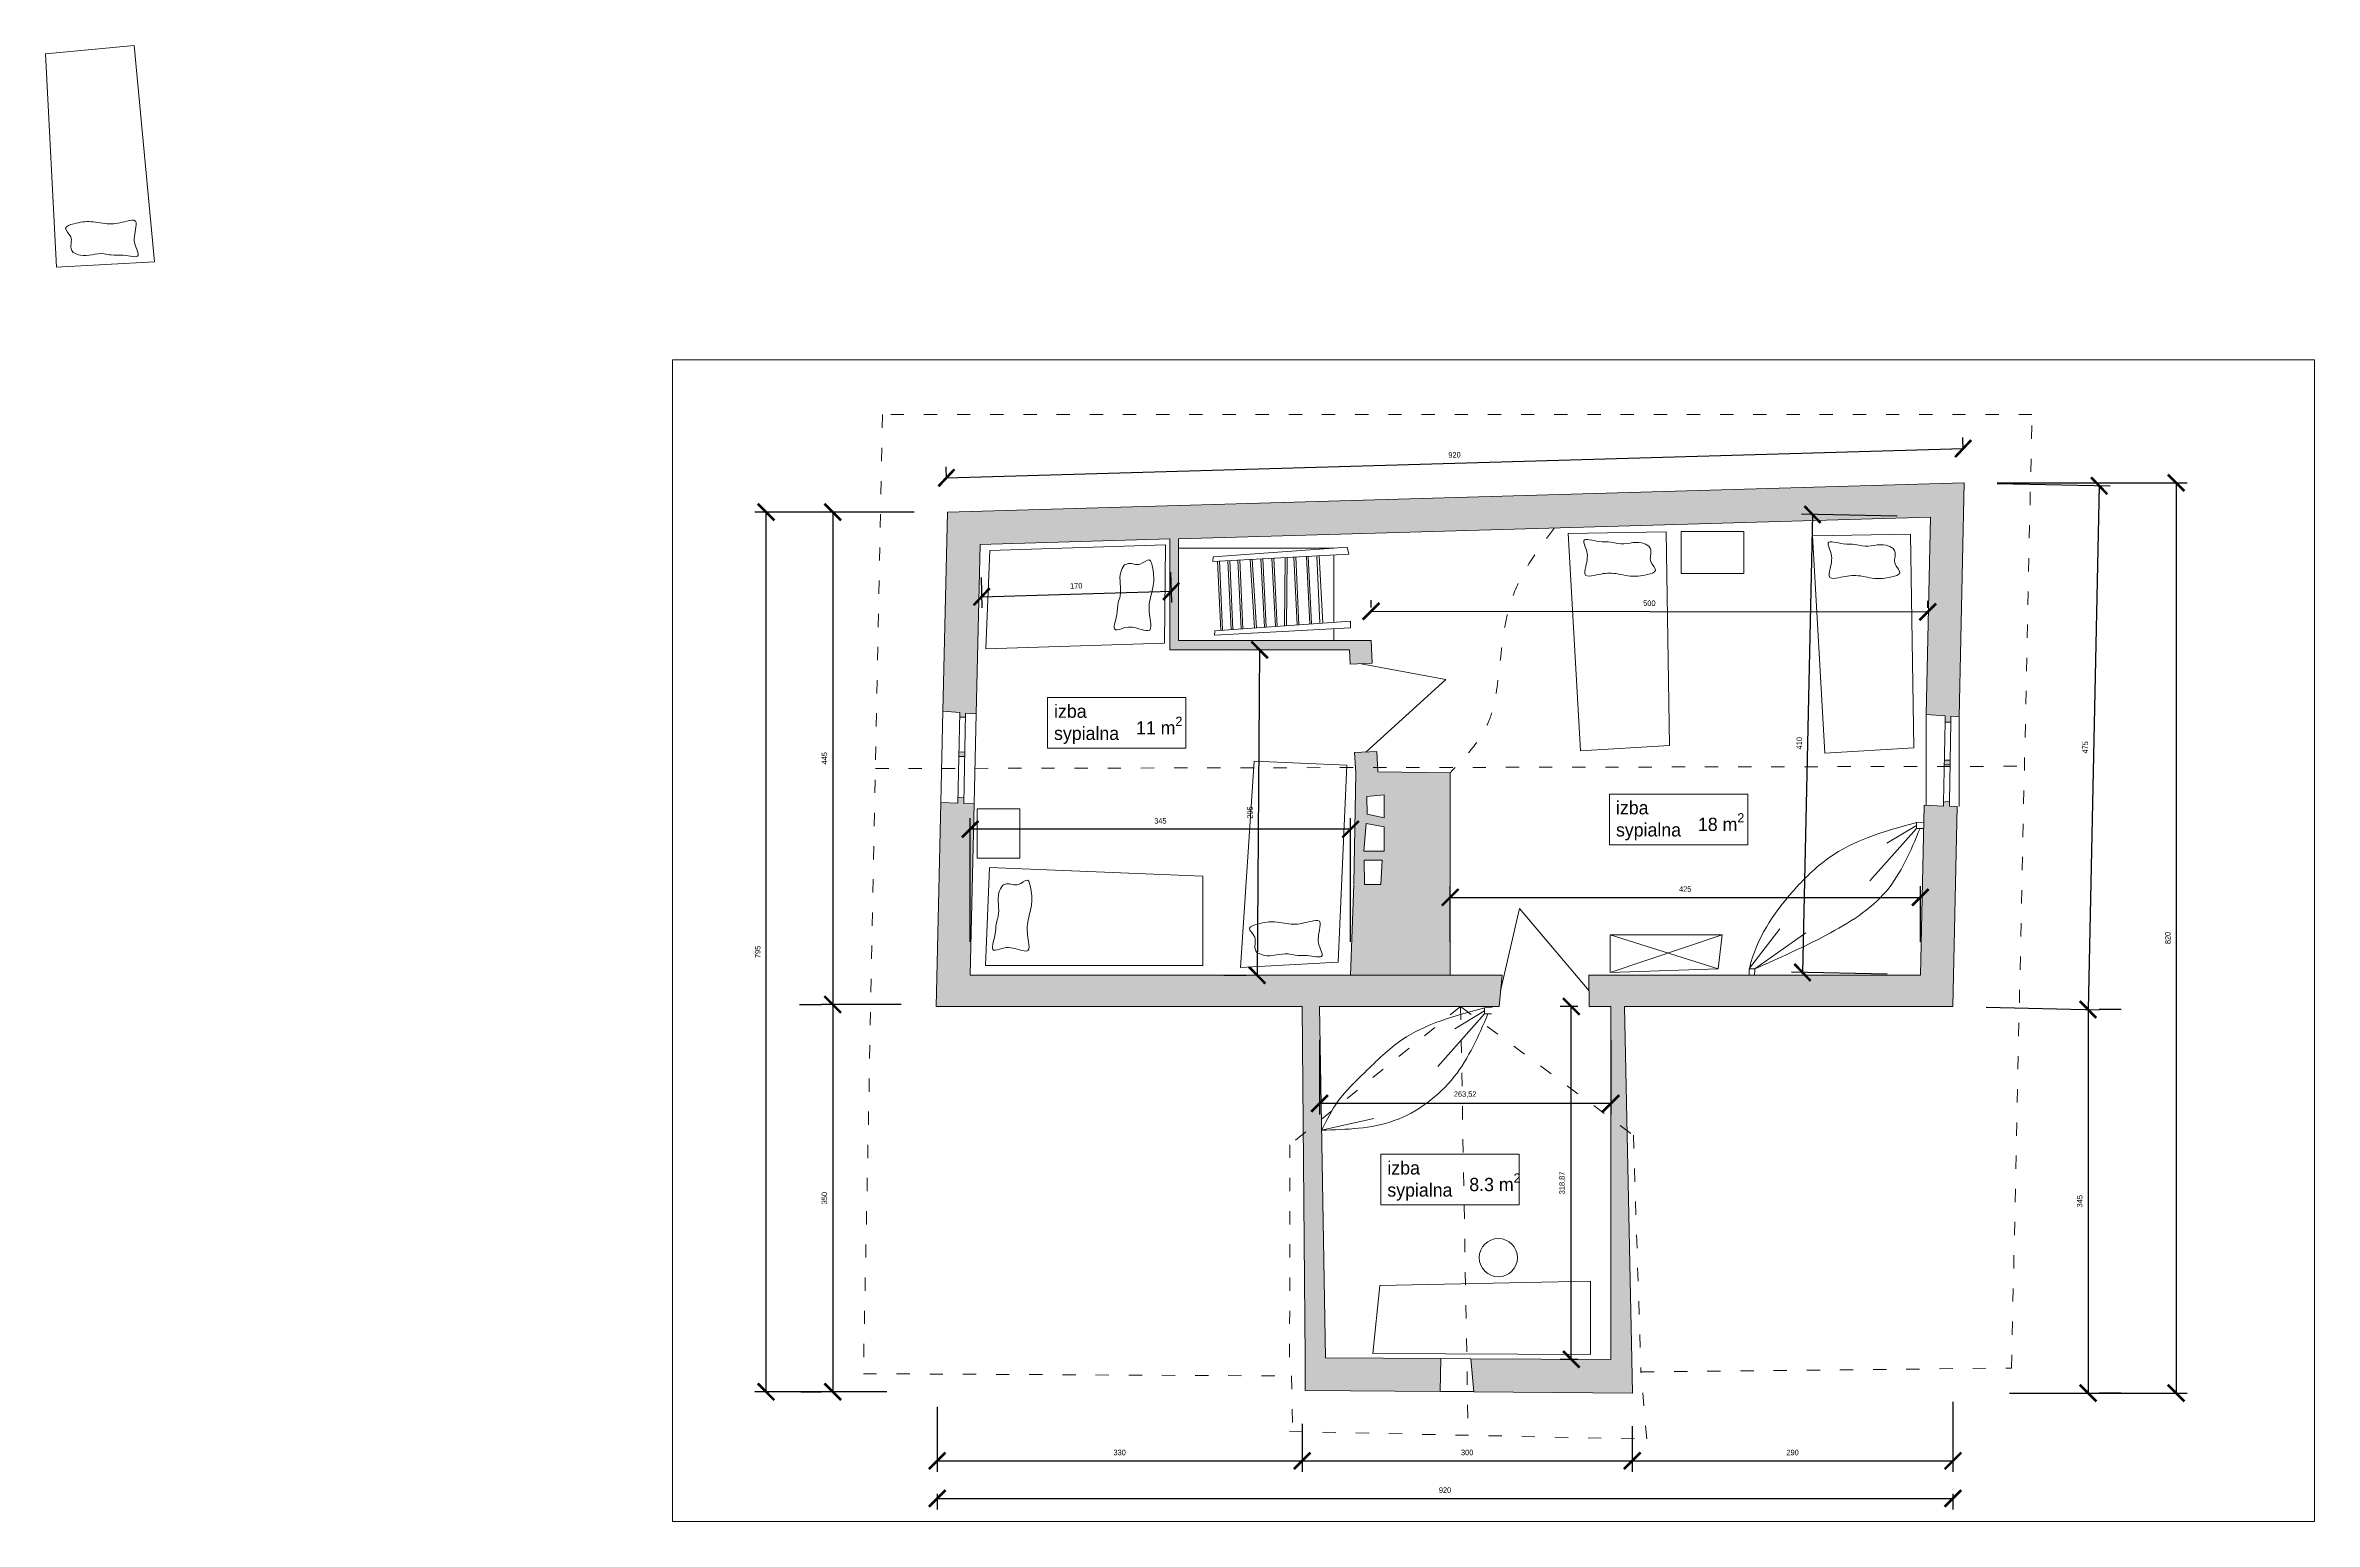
# Model space of a CAD drawing. Header units: centimetres. Extents: x 2280 to 32242, y -4577 to 2534.
# Drawn here: x 13339 to 15391, y 340 to 1674 of the extents above; entities that cross this region are included whole.
import ezdxf

# ---------------------------------------------------------------- set-up
doc = ezdxf.new("R2010")
doc.units = ezdxf.units.CM
doc.linetypes.add('ACAD_ISO03W100', pattern=[30, 12, -18])
doc.layers.get('0').update_dxf_attribs({"lineweight": 15})
for name, color, linetype, lineweight in [('dim', 40, 'Continuous', 0), ('drzwi', 82, 'Continuous', 15), ('obiekty', 22, 'Continuous', 5), ('przerywana', 7, 'ACAD_ISO03W100', 0)]:
    doc.layers.add(name, color=color, linetype=linetype, lineweight=lineweight)
doc.styles.get("Standard").update_dxf_attribs({"font": 'cdm.shx'})
doc.dimstyles.new('mojje', dxfattribs={"dimtxt": 5, "dimasz": 15, "dimexe": 10, "dimexo": 30, "dimgap": 5, "dimtad": 1, "dimtxsty": 'Standard', "dimblk": 'ARCHTICK', "dimcen": 0, "dimadec": 0, "dimazin": 0, "dimtfac": 1, "dimtmove": 0, "dimatfit": 3, "dimldrblk": 'NONE', "dimfxl": 1, "dimarcsym": 2})

# ---------------------------------------------------------------- blocks, each defined once
blk = doc.blocks.new('_ArchTick')
at = {"color": 0, "linetype": 'ByBlock', "const_width": 0.15}
blk.add_lwpolyline([(-0.5, -0.5), (0.5, 0.5)], dxfattribs=at)
blk = doc.blocks.new('*D20')
at = {"layer": 'Defpoints', "color": 0, "transparency": 16777216}
for p in [(14154.4, 1252.4), (13990.3, 457.4), (14129.5, 457.4)]:
    blk.add_point(p, dxfattribs=at)
at = {"layer": 'dim', "color": 0, "lineweight": -2, "transparency": 16777216}
for p, q in [((14124.4, 1252.4), (13980.3, 1252.4)), ((13990.3, 1252.4), (13990.3, 457.4)), ((14099.5, 457.4), (13980.3, 457.4))]:
    blk.add_line(p, q, dxfattribs=at)
at = {"layer": 'dim', "color": 0, "lineweight": -2, "transparency": 16777216, "xscale": 15, "yscale": 15, "zscale": 15}
for p, rotation in [((13990.3, 1252.4), 90), ((13990.3, 457.4), 270)]:
    blk.add_blockref('_ArchTick', p, dxfattribs=dict(at, rotation=rotation))
at = {"layer": 'dim', "color": 0, "transparency": 16777216, "insert": (13982.8, 854.9), "char_height": 5, "attachment_point": 5, "rotation": 90}
blk.add_mtext('795', dxfattribs=at)
blk = doc.blocks.new('_None')
blk = doc.blocks.new('*D21')
at = {"layer": 'Defpoints', "color": 0, "transparency": 16777216}
for p in [(14154.4, 1252.4), (14050.6, 807.4), (14050.6, 807.4)]:
    blk.add_point(p, dxfattribs=at)
at = {"layer": 'dim', "color": 0, "lineweight": -2, "transparency": 16777216}
for p, q in [((14124.4, 1252.4), (14040.6, 1252.4)), ((14050.6, 1252.4), (14050.6, 807.4)), ((14020.6, 807.4), (14040.6, 807.4))]:
    blk.add_line(p, q, dxfattribs=at)
at = {"layer": 'dim', "color": 0, "lineweight": -2, "transparency": 16777216, "xscale": 15, "yscale": 15, "zscale": 15}
for p, rotation in [((14050.6, 1252.4), 90), ((14050.6, 807.4), 270)]:
    blk.add_blockref('_ArchTick', p, dxfattribs=dict(at, rotation=rotation))
at = {"layer": 'dim', "color": 0, "transparency": 16777216, "insert": (14043.1, 1029.9), "char_height": 5, "attachment_point": 5, "rotation": 90}
blk.add_mtext('445', dxfattribs=at)
blk = doc.blocks.new('*D22')
at = {"layer": 'Defpoints', "color": 0, "transparency": 16777216}
for p in [(14142.4, 807.4), (14050.6, 457.4), (14051.7, 457.4)]:
    blk.add_point(p, dxfattribs=at)
at = {"layer": 'dim', "color": 0, "lineweight": -2, "transparency": 16777216}
for p, q in [((14112.4, 807.4), (14040.6, 807.4)), ((14050.6, 807.4), (14050.6, 457.4)), ((14021.7, 457.4), (14040.6, 457.4))]:
    blk.add_line(p, q, dxfattribs=at)
at = {"layer": 'dim', "color": 0, "lineweight": -2, "transparency": 16777216, "xscale": 15, "yscale": 15, "zscale": 15}
for p, rotation in [((14050.6, 807.4), 90), ((14050.6, 457.4), 270)]:
    blk.add_blockref('_ArchTick', p, dxfattribs=dict(at, rotation=rotation))
at = {"layer": 'dim', "color": 0, "transparency": 16777216, "insert": (14043.1, 632.4), "char_height": 5, "attachment_point": 5, "rotation": 90}
blk.add_mtext('350', dxfattribs=at)
blk = doc.blocks.new('*D23')
at = {"layer": 'Defpoints', "color": 0, "transparency": 16777216}
for p in [(15073.7, 1278.8), (15084.7, 456.2), (15265.4, 456.2)]:
    blk.add_point(p, dxfattribs=at)
at = {"layer": 'dim', "color": 0, "lineweight": -2, "transparency": 16777216}
for p, q in [((15103.7, 1278.8), (15275.4, 1278.8)), ((15265.4, 1278.8), (15265.4, 456.2)), ((15114.7, 456.2), (15275.4, 456.2))]:
    blk.add_line(p, q, dxfattribs=at)
at = {"layer": 'dim', "color": 0, "lineweight": -2, "transparency": 16777216, "xscale": 15, "yscale": 15, "zscale": 15}
for p, rotation in [((15265.4, 1278.8), 90), ((15265.4, 456.2), 270)]:
    blk.add_blockref('_ArchTick', p, dxfattribs=dict(at, rotation=rotation))
at = {"layer": 'dim', "color": 0, "transparency": 16777216, "insert": (15257.9, 867.5), "char_height": 5, "attachment_point": 5, "rotation": 90}
blk.add_mtext('820', dxfattribs=at)
blk = doc.blocks.new('*D24')
at = {"layer": 'Defpoints', "color": 0, "transparency": 16777216}
for p in [(15073.7, 1278.8), (15063.6, 805.6), (15185.7, 802.9)]:
    blk.add_point(p, dxfattribs=at)
at = {"layer": 'dim', "color": 0, "lineweight": -2, "transparency": 16777216}
for p, q in [((15103.7, 1278.1), (15205.8, 1276)), ((15195.8, 1276.2), (15185.7, 802.9)), ((15093.6, 804.9), (15195.7, 802.7))]:
    blk.add_line(p, q, dxfattribs=at)
at = {"layer": 'dim', "color": 0, "lineweight": -2, "transparency": 16777216, "xscale": 15, "yscale": 15, "zscale": 15}
for p, rotation in [((15195.8, 1276.2), 88.77158531477683), ((15185.7, 802.9), 268.7715853147769)]:
    blk.add_blockref('_ArchTick', p, dxfattribs=dict(at, rotation=rotation))
at = {"layer": 'dim', "color": 0, "transparency": 16777216, "insert": (15183.2, 1039.7), "char_height": 5, "attachment_point": 5, "rotation": 88.7716}
blk.add_mtext('475', dxfattribs=at)
blk = doc.blocks.new('*D25')
at = {"layer": 'Defpoints', "color": 0, "transparency": 16777216}
for p in [(15072.8, 1309.8), (15073.7, 1278.8), (14154.4, 1252.4)]:
    blk.add_point(p, dxfattribs=at)
at = {"layer": 'dim', "color": 0, "lineweight": -2, "transparency": 16777216}
for p, q in [((15072.8, 1308.8), (15072.5, 1319.8)), ((14153.5, 1282.4), (14153.2, 1293.4)), ((14153.5, 1283.4), (15072.8, 1309.8))]:
    blk.add_line(p, q, dxfattribs=at)
at = {"layer": 'dim', "color": 0, "lineweight": -2, "transparency": 16777216, "xscale": 15, "yscale": 15, "zscale": 15}
for p, rotation in [((15072.8, 1309.8), 1.646418013730488), ((14153.5, 1283.4), 181.6464180137305)]:
    blk.add_blockref('_ArchTick', p, dxfattribs=dict(at, rotation=rotation))
at = {"layer": 'dim', "color": 0, "transparency": 16777216, "insert": (14612.9, 1304.1), "char_height": 5, "attachment_point": 5, "rotation": 1.6464}
blk.add_mtext('920', dxfattribs=at)
blk = doc.blocks.new('*D26')
at = {"layer": 'Defpoints', "color": 0, "transparency": 16777216}
for p in [(14145.1, 473.8), (14475.1, 458.4), (14475.1, 395)]:
    blk.add_point(p, dxfattribs=at)
at = {"layer": 'dim', "color": 0, "lineweight": -2, "transparency": 16777216}
for p, q in [((14145.1, 443.8), (14145.1, 385)), ((14475.1, 428.4), (14475.1, 385)), ((14145.1, 395), (14475.1, 395))]:
    blk.add_line(p, q, dxfattribs=at)
at = {"layer": 'dim', "color": 0, "lineweight": -2, "transparency": 16777216, "xscale": 15, "yscale": 15, "zscale": 15, "rotation": 180}
blk.add_blockref('_ArchTick', (14145.1, 395), dxfattribs=at)
at = {"layer": 'dim', "color": 0, "lineweight": -2, "transparency": 16777216, "xscale": 15, "yscale": 15, "zscale": 15}
blk.add_blockref('_ArchTick', (14475.1, 395), dxfattribs=at)
at = {"layer": 'dim', "color": 0, "transparency": 16777216, "insert": (14310.1, 402.5), "char_height": 5, "attachment_point": 5}
blk.add_mtext('330', dxfattribs=at)
blk = doc.blocks.new('*D27')
at = {"layer": 'Defpoints', "color": 0, "transparency": 16777216}
for p in [(15063.6, 478.3), (14773.6, 456.2), (15063.6, 395)]:
    blk.add_point(p, dxfattribs=at)
at = {"layer": 'dim', "color": 0, "lineweight": -2, "transparency": 16777216}
for p, q in [((15063.6, 448.3), (15063.6, 385)), ((14773.6, 426.2), (14773.6, 385)), ((14773.6, 395), (15063.6, 395))]:
    blk.add_line(p, q, dxfattribs=at)
at = {"layer": 'dim', "color": 0, "lineweight": -2, "transparency": 16777216, "xscale": 15, "yscale": 15, "zscale": 15, "rotation": 180}
blk.add_blockref('_ArchTick', (14773.6, 395), dxfattribs=at)
at = {"layer": 'dim', "color": 0, "lineweight": -2, "transparency": 16777216, "xscale": 15, "yscale": 15, "zscale": 15}
blk.add_blockref('_ArchTick', (15063.6, 395), dxfattribs=at)
at = {"layer": 'dim', "color": 0, "transparency": 16777216, "insert": (14918.6, 402.5), "char_height": 5, "attachment_point": 5}
blk.add_mtext('290', dxfattribs=at)
blk = doc.blocks.new('*D28')
at = {"layer": 'Defpoints', "color": 0, "transparency": 16777216}
for p in [(14475.1, 395), (14773.6, 395), (14773.6, 395)]:
    blk.add_point(p, dxfattribs=at)
at = {"layer": 'dim', "color": 0, "lineweight": -2, "transparency": 16777216}
for p, q in [((14475.1, 425), (14475.1, 405)), ((14773.6, 425), (14773.6, 405)), ((14475.1, 395), (14773.6, 395))]:
    blk.add_line(p, q, dxfattribs=at)
at = {"layer": 'dim', "color": 0, "lineweight": -2, "transparency": 16777216, "xscale": 15, "yscale": 15, "zscale": 15, "rotation": 180}
blk.add_blockref('_ArchTick', (14475.1, 395), dxfattribs=at)
at = {"layer": 'dim', "color": 0, "lineweight": -2, "transparency": 16777216, "xscale": 15, "yscale": 15, "zscale": 15}
blk.add_blockref('_ArchTick', (14773.6, 395), dxfattribs=at)
at = {"layer": 'dim', "color": 0, "transparency": 16777216, "insert": (14624.3, 402.5), "char_height": 5, "attachment_point": 5}
blk.add_mtext('300', dxfattribs=at)
blk = doc.blocks.new('*D29')
at = {"layer": 'Defpoints', "color": 0, "transparency": 16777216}
for p in [(15185.7, 802.9), (15185.7, 456.2), (15185.7, 456.2)]:
    blk.add_point(p, dxfattribs=at)
at = {"layer": 'dim', "color": 0, "lineweight": -2, "transparency": 16777216}
for p, q in [((15185.7, 802.9), (15185.7, 456.2)), ((15215.7, 802.9), (15195.7, 802.9)), ((15215.7, 456.2), (15195.7, 456.2))]:
    blk.add_line(p, q, dxfattribs=at)
at = {"layer": 'dim', "color": 0, "lineweight": -2, "transparency": 16777216, "xscale": 15, "yscale": 15, "zscale": 15}
for p, rotation in [((15185.7, 802.9), 90), ((15185.7, 456.2), 270)]:
    blk.add_blockref('_ArchTick', p, dxfattribs=dict(at, rotation=rotation))
at = {"layer": 'dim', "color": 0, "transparency": 16777216, "insert": (15178.2, 629.6), "char_height": 5, "attachment_point": 5, "rotation": 90}
blk.add_mtext('345', dxfattribs=at)
blk = doc.blocks.new('*D30')
at = {"layer": 'Defpoints', "color": 0, "transparency": 16777216}
for p in [(14145.1, 395), (15063.6, 395), (15063.6, 361)]:
    blk.add_point(p, dxfattribs=at)
at = {"layer": 'dim', "color": 0, "lineweight": -2, "transparency": 16777216}
for p, q in [((14145.1, 365), (14145.1, 351)), ((14145.1, 361), (15063.6, 361)), ((15063.6, 365), (15063.6, 351))]:
    blk.add_line(p, q, dxfattribs=at)
at = {"layer": 'dim', "color": 0, "lineweight": -2, "transparency": 16777216, "xscale": 15, "yscale": 15, "zscale": 15, "rotation": 180}
blk.add_blockref('_ArchTick', (14145.1, 361), dxfattribs=at)
at = {"layer": 'dim', "color": 0, "lineweight": -2, "transparency": 16777216, "xscale": 15, "yscale": 15, "zscale": 15}
blk.add_blockref('_ArchTick', (15063.6, 361), dxfattribs=at)
at = {"layer": 'dim', "color": 0, "transparency": 16777216, "insert": (14604.3, 368.5), "char_height": 5, "attachment_point": 5}
blk.add_mtext('920', dxfattribs=at)
blk = doc.blocks.new('*D31')
at = {"layer": 'Defpoints', "color": 0, "transparency": 16777216}
for p in [(14174.9, 965.8), (14174.9, 834), (14518.9, 834)]:
    blk.add_point(p, dxfattribs=at)
at = {"layer": 'dim', "color": 0, "lineweight": -2, "transparency": 16777216}
for p, q in [((14174.9, 864), (14174.9, 975.8)), ((14518.9, 965.8), (14174.9, 965.8)), ((14518.9, 864), (14518.9, 975.8))]:
    blk.add_line(p, q, dxfattribs=at)
at = {"layer": 'dim', "color": 0, "lineweight": -2, "transparency": 16777216, "xscale": 15, "yscale": 15, "zscale": 15, "rotation": 180}
blk.add_blockref('_ArchTick', (14174.9, 965.8), dxfattribs=at)
at = {"layer": 'dim', "color": 0, "lineweight": -2, "transparency": 16777216, "xscale": 15, "yscale": 15, "zscale": 15}
blk.add_blockref('_ArchTick', (14518.9, 965.8), dxfattribs=at)
at = {"layer": 'dim', "color": 0, "transparency": 16777216, "insert": (14346.9, 973.3), "char_height": 5, "attachment_point": 5}
blk.add_mtext('345', dxfattribs=at)
blk = doc.blocks.new('*D32')
at = {"layer": 'Defpoints', "color": 0, "transparency": 16777216}
for p in [(14490.8, 805.6), (14754.3, 805.6), (14490.8, 718)]:
    blk.add_point(p, dxfattribs=at)
at = {"layer": 'dim', "color": 0, "lineweight": -2, "transparency": 16777216}
for p, q in [((14490.8, 775.6), (14490.8, 708)), ((14754.3, 775.6), (14754.3, 708)), ((14754.3, 718), (14490.8, 718))]:
    blk.add_line(p, q, dxfattribs=at)
at = {"layer": 'dim', "color": 0, "lineweight": -2, "transparency": 16777216, "xscale": 15, "yscale": 15, "zscale": 15, "rotation": 180}
blk.add_blockref('_ArchTick', (14490.8, 718), dxfattribs=at)
at = {"layer": 'dim', "color": 0, "lineweight": -2, "transparency": 16777216, "xscale": 15, "yscale": 15, "zscale": 15}
blk.add_blockref('_ArchTick', (14754.3, 718), dxfattribs=at)
at = {"layer": 'dim', "color": 0, "transparency": 16777216, "insert": (14622.5, 726), "char_height": 5, "attachment_point": 5}
blk.add_mtext('263,52', dxfattribs=at)
blk = doc.blocks.new('*D33')
at = {"layer": 'Defpoints', "color": 0, "transparency": 16777216}
for p in [(14718.5, 805.6), (14754.3, 805.6), (14754.3, 486.7)]:
    blk.add_point(p, dxfattribs=at)
at = {"layer": 'dim', "color": 0, "lineweight": -2, "transparency": 16777216}
for p, q in [((14724.3, 805.6), (14708.5, 805.6)), ((14718.5, 486.7), (14718.5, 805.6)), ((14724.3, 486.7), (14708.5, 486.7))]:
    blk.add_line(p, q, dxfattribs=at)
at = {"layer": 'dim', "color": 0, "lineweight": -2, "transparency": 16777216, "xscale": 15, "yscale": 15, "zscale": 15}
for p, rotation in [((14718.5, 805.6), 90), ((14718.5, 486.7), 270)]:
    blk.add_blockref('_ArchTick', p, dxfattribs=dict(at, rotation=rotation))
at = {"layer": 'dim', "color": 0, "transparency": 16777216, "insert": (14710.5, 646.1), "char_height": 5, "attachment_point": 5, "rotation": 90}
blk.add_mtext('318,87', dxfattribs=at)
blk = doc.blocks.new('*D34')
at = {"layer": 'Defpoints', "color": 0, "transparency": 16777216}
for p in [(15034.1, 904.2), (14608.9, 834), (15034.1, 834)]:
    blk.add_point(p, dxfattribs=at)
at = {"layer": 'dim', "color": 0, "lineweight": -2, "transparency": 16777216}
for p, q in [((14608.9, 864), (14608.9, 914.2)), ((14608.9, 904.2), (15034.1, 904.2)), ((15034.1, 864), (15034.1, 914.2))]:
    blk.add_line(p, q, dxfattribs=at)
at = {"layer": 'dim', "color": 0, "lineweight": -2, "transparency": 16777216, "xscale": 15, "yscale": 15, "zscale": 15, "rotation": 180}
blk.add_blockref('_ArchTick', (14608.9, 904.2), dxfattribs=at)
at = {"layer": 'dim', "color": 0, "lineweight": -2, "transparency": 16777216, "xscale": 15, "yscale": 15, "zscale": 15}
blk.add_blockref('_ArchTick', (15034.1, 904.2), dxfattribs=at)
at = {"layer": 'dim', "color": 0, "transparency": 16777216, "insert": (14821.5, 911.7), "char_height": 5, "attachment_point": 5}
blk.add_mtext('425', dxfattribs=at)
blk = doc.blocks.new('*D35')
at = {"layer": 'Defpoints', "color": 0, "transparency": 16777216}
for p in [(15043.2, 1247.9), (14927.5, 836.4), (15034.1, 834)]:
    blk.add_point(p, dxfattribs=at)
at = {"layer": 'dim', "color": 0, "lineweight": -2, "transparency": 16777216}
for p, q in [((15013.2, 1248.6), (14926.6, 1250.5)), ((14936.6, 1250.2), (14927.5, 836.4)), ((15004.1, 834.7), (14917.5, 836.6))]:
    blk.add_line(p, q, dxfattribs=at)
at = {"layer": 'dim', "color": 0, "lineweight": -2, "transparency": 16777216, "xscale": 15, "yscale": 15, "zscale": 15}
for p, rotation in [((14936.6, 1250.2), 88.74005853970274), ((14927.5, 836.4), 268.7400585397028)]:
    blk.add_blockref('_ArchTick', p, dxfattribs=dict(at, rotation=rotation))
at = {"layer": 'dim', "color": 0, "transparency": 16777216, "insert": (14924.6, 1043.5), "char_height": 5, "attachment_point": 5, "rotation": 88.7401}
blk.add_mtext('410', dxfattribs=at)
blk = doc.blocks.new('*D36')
at = {"layer": 'Defpoints', "color": 0, "transparency": 16777216}
for p in [(15040.8, 1162.2), (14537.5, 1136.3), (15040.8, 1135.8)]:
    blk.add_point(p, dxfattribs=at)
at = {"layer": 'dim', "color": 0, "lineweight": -2, "transparency": 16777216}
for p, q in [((14537.5, 1166.3), (14537.5, 1172.8)), ((15040.8, 1165.8), (15040.8, 1172.2)), ((14537.5, 1162.8), (15040.8, 1162.2))]:
    blk.add_line(p, q, dxfattribs=at)
at = {"layer": 'dim', "color": 0, "lineweight": -2, "transparency": 16777216, "xscale": 15, "yscale": 15, "zscale": 15}
for p, rotation in [((14537.5, 1162.8), 179.9371407600286), ((15040.8, 1162.2), 359.9371407600287)]:
    blk.add_blockref('_ArchTick', p, dxfattribs=dict(at, rotation=rotation))
at = {"layer": 'dim', "color": 0, "transparency": 16777216, "insert": (14789.1, 1170), "char_height": 5, "attachment_point": 5, "rotation": 359.9371}
blk.add_mtext('500', dxfattribs=at)
blk = doc.blocks.new('*D37')
at = {"layer": 'Defpoints', "color": 0, "transparency": 16777216}
for p in [(14183.9, 1223.2), (14355.3, 1228.1), (14356.7, 1180.8)]:
    blk.add_point(p, dxfattribs=at)
at = {"layer": 'dim', "color": 0, "lineweight": -2, "transparency": 16777216}
for p, q in [((14184.8, 1193.2), (14185.6, 1165.9)), ((14356.2, 1198.1), (14357, 1170.8)), ((14185.3, 1175.9), (14356.7, 1180.8))]:
    blk.add_line(p, q, dxfattribs=at)
at = {"layer": 'dim', "color": 0, "lineweight": -2, "transparency": 16777216, "xscale": 15, "yscale": 15, "zscale": 15}
for p, rotation in [((14185.3, 1175.9), 181.6464180137304), ((14356.7, 1180.8), 1.646418013730437)]:
    blk.add_blockref('_ArchTick', p, dxfattribs=dict(at, rotation=rotation))
at = {"layer": 'dim', "color": 0, "transparency": 16777216, "insert": (14270.8, 1185.8), "char_height": 5, "attachment_point": 5, "rotation": 1.6464}
blk.add_mtext('170', dxfattribs=at)
blk = doc.blocks.new('*D38')
at = {"layer": 'Defpoints', "color": 0, "transparency": 16777216}
for p in [(14436.6, 1127.9), (14434.4, 833.8), (14434.4, 833.8)]:
    blk.add_point(p, dxfattribs=at)
at = {"layer": 'dim', "color": 0, "lineweight": -2, "transparency": 16777216}
for p, q in [((14406.6, 1128.1), (14426.6, 1128)), ((14436.6, 1127.9), (14434.4, 833.8)), ((14404.4, 834), (14424.4, 833.9))]:
    blk.add_line(p, q, dxfattribs=at)
at = {"layer": 'dim', "color": 0, "lineweight": -2, "transparency": 16777216, "xscale": 15, "yscale": 15, "zscale": 15}
for p, rotation in [((14436.6, 1127.9), 89.57022174610346), ((14434.4, 833.8), 269.5702217461035)]:
    blk.add_blockref('_ArchTick', p, dxfattribs=dict(at, rotation=rotation))
at = {"layer": 'dim', "color": 0, "transparency": 16777216, "insert": (14428, 980.9), "char_height": 5, "attachment_point": 5, "rotation": 89.5702}
blk.add_mtext('295', dxfattribs=at)

msp = doc.modelspace()

# ---------------------------------------------------------------- hatches: boundary and pattern name
h = msp.add_hatch(color=256)
h.dxf.hatch_style = 1
h.paths.add_polyline_path([(15067.433, 986.19), (15060.401, 986.496), (15060.477, 991.289), (15054.964, 990.203), (15054.888, 986.735), (15037.505, 987.49), (15034.129, 834.02), (14734.341, 834.02), (14734.686, 805.561), (14754.308, 805.561), (14754.308, 486.689), (14627.655, 487.254), (14630.448, 457.312), (14773.959, 456.245), (14773.274, 486.605), (14766.528, 805.561), (15063.56, 805.561)])
h.paths.add_polyline_path([(14600.483, 487.456), (14496.131, 488.068), (14490.788, 805.561), (14653.281, 805.561), (14655.87, 834.02), (14174.887, 834.02), (14178.484, 988.621), (14169.275, 989.021), (14169.357, 994.241), (14163.85, 994.681), (14163.732, 989.262), (14148.456, 989.925), (14144.278, 805.561), (14475.069, 805.561), (14477.861, 488.175), (14477.861, 458.447), (14599.86, 457.54)])
h.paths.add_polyline_path([(15043.232, 1247.901), (15039.31, 1069.57), (15056.671, 1068.221), (15056.546, 1062.511), (15061.604, 1062.441), (15061.69, 1067.831), (15069.171, 1067.249), (15073.707, 1278.79), (14154.403, 1252.366), (14150.325, 1072.384), (14165.524, 1071.202), (14165.433, 1067.03), (14170.509, 1066.96), (14170.57, 1070.81), (14180.379, 1070.048), (14183.942, 1223.202), (14355.32, 1228.128), (14355.333, 1127.923), (14517.854, 1127.923), (14518.521, 1114.822), (14538.493, 1115.886), (14537.452, 1136.32), (14363.25, 1136.32), (14363.238, 1228.356)])
h.paths.add_polyline_path([(14170.012, 1035.58), (14164.749, 1035.742), (14164.659, 1031.634), (14169.95, 1031.634)])
h.paths.add_polyline_path([(14608.875, 1016.786), (14543.493, 1017.805), (14542.563, 1036.051), (14522.591, 1034.986), (14523.518, 1016.786), (14521.911, 916.289), (14518.862, 834.02), (14608.875, 834.02)])
h.paths.add_polyline_path([(14546.396, 915.835), (14531.483, 915.835), (14531.178, 937.731), (14547.309, 937.731)], flags=16)
h.paths.add_polyline_path([(14549.135, 945.942), (14530.874, 945.942), (14533.005, 970.879), (14549.135, 967.838)], flags=16)
h.paths.add_polyline_path([(14549.135, 976.049), (14533.918, 979.395), (14533.613, 995.513), (14549.135, 996.729)], flags=16)
h.paths.add_polyline_path([(15061.02, 1028.07), (15055.862, 1028.228), (15055.765, 1024.123), (15060.954, 1024.123)])

# ---------------------------------------------------------------- linework, layer by layer
for p, q in [((14355.32, 1228.128), (14355.333, 1127.923)), ((14363.238, 1228.356), (14363.25, 1136.32)), ((14394.353, 1207.825), (14517.229, 1214.441)), ((14394.63, 1211.855), (14394.353, 1207.825)), ((14515.678, 1220.651), (14394.63, 1211.855)), ((14447.796, 1210.703), (14450.868, 1149.007)), ((14452.42, 1149.118), (14449.586, 1210.799)), ((14459.717, 1211.345), (14459.268, 1149.609)), ((14460.827, 1149.721), (14461.513, 1211.441)), ((14467.546, 1211.766), (14470.6, 1150.423)), ((14472.158, 1150.534), (14469.34, 1211.863)), ((14478.902, 1212.377), (14481.946, 1151.237)), ((14483.502, 1151.348), (14480.693, 1212.474)), ((14488.485, 1212.893), (14490.994, 1151.886)), ((14493.696, 1152.08), (14490.516, 1213.003)), ((14517.229, 1214.441), (14515.678, 1220.651)), ((14398.531, 1208.05), (14401.647, 1145.475)), ((14403.193, 1145.586), (14400.318, 1208.147)), ((14407.782, 1208.548), (14410.889, 1146.138)), ((14412.439, 1146.249), (14409.572, 1208.645)), ((14416.901, 1209.039), (14420, 1146.792)), ((14421.549, 1146.903), (14418.689, 1209.136)), ((14427.991, 1209.636), (14432.148, 1147.664)), ((14433.698, 1147.775), (14429.781, 1209.733)), ((14437.85, 1210.167), (14440.931, 1148.294)), ((14442.486, 1148.405), (14439.644, 1210.264)), ((14518.805, 1153.881), (14396.206, 1145.085)), ((14518.805, 1147.671), (14518.805, 1153.881)), ((14363.25, 1136.32), (14537.452, 1136.32)), ((14395.929, 1141.055), (14518.805, 1147.671)), ((14396.206, 1145.085), (14395.929, 1141.055)), ((14517.426, 1136.32), (14503.808, 1136.32)), ((14537.452, 1136.32), (14538.493, 1115.886)), ((14355.333, 1127.923), (14517.854, 1127.923)), ((14517.854, 1127.923), (14518.521, 1114.822)), ((14518.521, 1114.822), (14538.493, 1115.886)), ((14150.325, 1072.384), (14165.524, 1071.202)), ((14170.57, 1070.81), (14180.379, 1070.048)), ((15039.31, 1069.57), (15056.671, 1068.221)), ((15056.671, 1068.221), (15056.546, 1062.511)), ((15061.69, 1067.831), (15061.604, 1062.441)), ((15061.69, 1067.831), (15069.171, 1067.249)), ((15056.546, 1062.511), (15061.604, 1062.441)), ((14522.591, 1034.986), (14542.563, 1036.051)), ((14522.591, 1034.986), (14523.518, 1016.786)), ((14542.563, 1036.051), (14543.493, 1017.805)), ((14521.911, 916.289), (14523.518, 1016.786)), ((14543.493, 1017.805), (14608.875, 1016.786)), ((14608.875, 1016.786), (14608.875, 834.02)), ((14148.456, 989.925), (14163.732, 989.262)), ((14169.275, 989.021), (14178.484, 988.621)), ((14549.135, 996.729), (14533.613, 995.513)), ((14533.613, 995.513), (14533.918, 979.395)), ((14549.135, 976.049), (14549.135, 996.729)), ((15037.505, 987.49), (15054.888, 986.735)), ((15054.964, 990.203), (15054.888, 986.735)), ((15060.477, 991.289), (15054.964, 990.203)), ((15060.401, 986.496), (15060.477, 991.289)), ((15060.401, 986.496), (15067.433, 986.19)), ((14533.005, 970.879), (14530.874, 945.942)), ((14549.135, 967.838), (14533.005, 970.879)), ((14533.918, 979.395), (14549.135, 976.049)), ((14549.135, 945.942), (14549.135, 967.838)), ((14530.874, 945.942), (14549.135, 945.942)), ((14531.178, 937.731), (14547.309, 937.731)), ((14531.483, 915.835), (14531.178, 937.731)), ((14547.309, 937.731), (14546.396, 915.835)), ((14518.862, 834.02), (14521.895, 915.835)), ((14546.396, 915.835), (14531.483, 915.835)), ((14174.887, 834.02), (14655.87, 834.02)), ((14655.87, 834.02), (14653.281, 805.561)), ((14734.341, 834.02), (15034.129, 834.02)), ((14734.341, 834.02), (14734.686, 805.561)), ((14144.278, 805.561), (14475.069, 805.561)), ((14477.861, 488.175), (14475.069, 805.561)), ((14490.788, 805.561), (14653.281, 805.561)), ((14490.788, 805.561), (14496.131, 488.068)), ((14734.686, 805.561), (14754.308, 805.561)), ((14754.308, 805.561), (14754.308, 486.689)), ((14766.528, 805.561), (15063.56, 805.561)), ((14773.274, 486.605), (14766.528, 805.561)), ((14477.861, 488.175), (14477.601, 488.177)), ((14477.861, 458.447), (14477.861, 488.175)), ((14600.483, 487.456), (14496.131, 488.068)), ((14600.483, 487.456), (14599.86, 457.54)), ((14754.308, 486.689), (14627.655, 487.254)), ((14627.655, 487.254), (14630.448, 457.312)), ((14773.959, 456.245), (14773.274, 486.605)), ((14599.86, 457.54), (14477.861, 458.447)), ((14773.959, 456.245), (14630.448, 457.312))]:
    msp.add_line(p, q)
for points in [[(15069.171, 1067.249), (15073.707, 1278.79), (14154.403, 1252.366), (14150.325, 1072.384)], [(15039.31, 1069.57), (15043.232, 1247.901), (14363.238, 1228.356)], [(14355.32, 1228.128), (14183.942, 1223.202), (14180.379, 1070.048)], [(14148.456, 989.925), (14144.278, 805.561)], [(14178.484, 988.621), (14174.887, 834.02)], [(15034.129, 834.02), (15037.505, 987.49)], [(15063.56, 805.561), (15067.433, 986.19)]]:
    msp.add_lwpolyline(points)
at = {"layer": 'dim'}
for p, q in [((13418.99, 1674.16), (13338.696, 1666.679)), ((13338.696, 1666.679), (13348.647, 1473.796)), ((13437.226, 1478.438), (13418.99, 1674.16)), ((13348.647, 1473.796), (13437.226, 1478.438)), ((14165.524, 1071.202), (14163.732, 989.262)), ((14165.433, 1067.03), (14170.509, 1066.96)), ((14170.57, 1070.81), (14169.275, 989.021)), ((15056.671, 1062.51), (15054.964, 990.203)), ((15061.599, 1062.441), (15060.401, 991.274)), ((14164.659, 1031.634), (14169.95, 1031.634)), ((14164.749, 1035.742), (14170.012, 1035.58)), ((15055.796, 1028.23), (15061.06, 1028.069)), ((15055.706, 1024.123), (15060.997, 1024.123)), ((14163.85, 994.681), (14169.357, 994.241)), ((15054.964, 990.203), (15060.477, 991.289))]:
    msp.add_line(p, q, dxfattribs=at)
for points in [[(14244.859, 1084.723), (14369.981, 1084.723), (14369.981, 1039.047), (14244.859, 1039.047)], [(14752.976, 997.498), (14878.098, 997.498), (14878.098, 951.822), (14752.976, 951.822)], [(14546.246, 671.997), (14671.368, 671.997), (14671.368, 626.321), (14546.246, 626.321)]]:
    msp.add_lwpolyline(points, close=True, dxfattribs=at)
msp.add_spline([(13363.738, 1487.04), (13370.425, 1484.514), (13391.853, 1485.881), (13398.252, 1484.745), (13409.132, 1484.499), (13422.663, 1484.5), (13420.391, 1492.004), (13420.184, 1507.731), (13420.095, 1515.438), (13412.394, 1515.351), (13396.741, 1512.79), (13379.716, 1514.825), (13364.317, 1512.918), (13356.964, 1509.084), (13361.635, 1501.174), (13361.985, 1490.656), (13363.738, 1487.04)], degree=3, dxfattribs=at)
at = {"layer": 'drzwi'}
for p, q in [((14528.507, 1115.354), (14605.106, 1100.964)), ((14605.106, 1100.964), (14532.577, 1035.519)), ((14654.576, 819.791), (14671.608, 894.115)), ((14671.608, 894.115), (14734.513, 819.791))]:
    msp.add_line(p, q, dxfattribs=at)
msp.add_lwpolyline([(13905.61, 1390.065), (15390.61, 1390.065), (15390.61, 340.065), (13905.61, 340.065)], close=True, dxfattribs=at)
at = {"layer": 'obiekty'}
for p, q in [((14804.288, 1234.438), (14715.6, 1232.997)), ((14715.6, 1232.997), (14726.76, 1036.744)), ((14807.272, 1041.323), (14804.288, 1234.438)), ((15025.21, 1232.326), (14936.522, 1230.884)), ((15028.194, 1039.21), (15025.21, 1232.326)), ((14192.746, 1217.542), (14189.15, 1128.915)), ((14351.439, 1222.683), (14192.746, 1217.542)), ((14350.644, 1133.999), (14351.439, 1222.683)), ((14936.522, 1230.884), (14947.682, 1034.632)), ((14189.15, 1128.915), (14350.644, 1133.999)), ((14150.325, 1072.384), (14148.456, 989.925)), ((14180.379, 1070.048), (14178.484, 988.621)), ((15039.31, 1069.57), (15039.31, 987.412)), ((15069.171, 1067.249), (15069.171, 986.19)), ((14431.659, 1027.351), (14419.235, 840.957)), ((14515.421, 1023.632), (14431.659, 1027.351)), ((14726.76, 1036.744), (14807.272, 1041.323)), ((14947.682, 1034.632), (15028.194, 1039.21)), ((14507.813, 845.599), (14515.421, 1023.632)), ((15030.529, 966.478), (14988.411, 919.011)), ((15030.529, 969.169), (15003.778, 953.041)), ((15037.505, 972.274), (15030.529, 971.86)), ((15030.529, 971.86), (15030.529, 966.478)), ((15030.529, 966.478), (15037.043, 966.478)), ((14192.291, 931.207), (14188.695, 842.581)), ((14385.264, 923.223), (14192.291, 931.207)), ((14385.264, 842.581), (14385.264, 923.223)), ((14753.602, 836.283), (14753.602, 870.266)), ((14753.602, 870.266), (14854.829, 870.227)), ((14851.253, 839.683), (14753.602, 870.266)), ((14753.602, 836.283), (14854.829, 870.227)), ((14854.829, 870.227), (14851.253, 839.683)), ((14879.596, 840.161), (14907.007, 875.851)), ((14884.58, 839.746), (14930.681, 872.116)), ((14188.695, 842.581), (14385.264, 842.581)), ((14419.235, 840.957), (14507.813, 845.599)), ((14851.253, 839.683), (14753.602, 836.283)), ((14884.58, 839.746), (14879.181, 839.746)), ((14879.181, 839.746), (14879.181, 834.02)), ((14884.235, 834.02), (14884.58, 839.746)), ((14639.855, 801.534), (14613.104, 785.406)), ((14646.831, 804.639), (14639.855, 804.225)), ((14639.855, 804.225), (14639.855, 798.844)), ((14639.855, 798.844), (14597.737, 751.376)), ((14639.855, 798.844), (14646.369, 798.844)), ((14492.669, 693.818), (14540.007, 704.481)), ((14545.433, 553.396), (14735.881, 557.296)), ((14735.881, 557.296), (14735.881, 491.061)), ((14539.042, 492.106), (14545.433, 553.396)), ((14735.881, 491.061), (14539.042, 492.106)), ((14600.483, 487.456), (14627.655, 487.254)), ((14599.86, 457.54), (14630.427, 457.54))]:
    msp.add_line(p, q, dxfattribs=at)
for points in [[(14817.937, 1234.938), (14874.599, 1234.938), (14874.599, 1196.897), (14817.937, 1196.897)], [(14181.152, 939.553), (14219.77, 939.553), (14219.77, 984.248), (14181.152, 984.248)]]:
    msp.add_lwpolyline(points, close=True, dxfattribs=at)
for points in [[(14503.808, 1146.863), (14503.808, 1136.32), (14363.25, 1136.32), (14363.25, 1219.648), (14503.808, 1219.648)], [(14503.808, 1213.718), (14503.808, 1152.805)]]:
    msp.add_lwpolyline(points, dxfattribs=at)
msp.add_circle((14652.537, 578.622), 17.283, dxfattribs=at)
for points in [[(14788.729, 1221.748), (14782.139, 1224.513), (14760.675, 1223.921), (14754.321, 1225.287), (14743.457, 1225.926), (14729.935, 1226.413), (14731.935, 1218.832), (14731.574, 1203.108), (14731.384, 1195.402), (14739.084, 1195.212), (14754.819, 1197.206), (14771.759, 1194.557), (14787.217, 1195.907), (14794.703, 1199.474), (14790.321, 1207.548), (14790.351, 1218.071), (14788.729, 1221.748)], [(15009.651, 1219.635), (15003.06, 1222.401), (14981.597, 1221.809), (14975.242, 1223.175), (14964.379, 1223.813), (14950.857, 1224.301), (14952.857, 1216.72), (14952.496, 1200.995), (14952.306, 1193.29), (14960.006, 1193.099), (14975.741, 1195.093), (14992.681, 1192.445), (15008.139, 1193.795), (15015.625, 1197.361), (15011.243, 1205.435), (15011.273, 1215.958), (15009.651, 1219.635)], [(14314.272, 1204.545), (14311.136, 1198.122), (14310.509, 1176.659), (14308.784, 1170.392), (14307.53, 1159.583), (14306.276, 1146.11), (14313.958, 1147.676), (14329.637, 1146.423), (14337.319, 1145.796), (14337.946, 1153.473), (14336.849, 1169.296), (14340.455, 1186.059), (14339.985, 1201.568), (14336.849, 1209.245), (14328.539, 1205.328), (14318.035, 1205.955), (14314.272, 1204.545)], [(15030.529, 971.86), (14956.016, 943.081), (14922.374, 913.616), (14880.948, 845.319), (14879.596, 840.161)], [(14884.58, 839.746), (14948.955, 870.041), (15003.363, 909.881), (15033.786, 966.478)], [(14204.078, 914.953), (14200.942, 908.53), (14200.315, 887.067), (14198.59, 880.801), (14197.336, 869.991), (14196.082, 856.518), (14203.764, 858.085), (14219.442, 856.831), (14227.125, 856.205), (14227.752, 863.881), (14226.655, 879.704), (14230.261, 896.467), (14229.79, 911.977), (14226.655, 919.653), (14218.345, 915.736), (14207.84, 916.363), (14204.078, 914.953)], [(14434.326, 854.201), (14441.012, 851.675), (14462.441, 853.042), (14468.84, 851.906), (14479.72, 851.66), (14493.251, 851.661), (14490.978, 859.165), (14490.772, 874.892), (14490.683, 882.599), (14482.981, 882.512), (14467.329, 879.951), (14450.304, 881.986), (14434.905, 880.079), (14427.552, 876.245), (14432.223, 868.335), (14432.573, 857.817), (14434.326, 854.201)], [(14639.855, 804.225), (14565.342, 775.446), (14531.701, 745.981), (14507.729, 720.229), (14492.669, 693.818)], [(14492.669, 693.818), (14558.281, 702.406), (14612.689, 742.246), (14643.112, 798.844)]]:
    msp.add_spline(points, degree=3, dxfattribs=at)
at = {"layer": 'przerywana'}
for p, q in [((14089.294, 1020.625), (15128.229, 1022.689)), ((14618.416, 805.561), (14464.02, 680.659)), ((14618.416, 805.561), (14774.691, 689.188)), ((14618.416, 805.561), (14625.211, 418.049)), ((14464.02, 680.659), (14463.76, 488.177)), ((14774.691, 689.188), (14781.437, 475.259)), ((14786.767, 414.707), (14781.437, 475.259)), ((14465.617, 471.7), (14466.502, 420.423)), ((14463.655, 421.391), (14786.767, 414.707))]:
    msp.add_line(p, q, dxfattribs=at)
for points in [[(14781.437, 475.259), (15116.568, 478.862), (15135.046, 1340.578), (14095.71, 1340.481), (14078.324, 473.749)], [(14078.324, 473.749), (14465.619, 471.638), (14465.619, 471.638)]]:
    msp.add_lwpolyline(points, dxfattribs=at)
msp.add_spline([(14703.235, 1238.129), (14666.375, 1178.558), (14652.839, 1105.947), (14642.865, 1061.099), (14608.875, 1016.786)], degree=3, dxfattribs=at)

# ---------------------------------------------------------------- texts
at = {"layer": 'dim', "char_height": 12, "attachment_point": 1}
for s, insert in [('{\\Fcdm_nc|c238;izba sypialna}', (14250.762, 1078.459)), ('\\A1;{\\Fcdm_nc|c238;11 m\\H0.7x;\\S2^ ;}', (14324.851, 1067.518)), ('{\\Fcdm_nc|c238;izba sypialna}', (14758.878, 991.234)), ('\\A1;{\\Fcdm_nc|c238;18 m\\H0.7x;\\S2^ ;}', (14832.968, 980.293)), ('{\\Fcdm_nc|c238;izba sypialna}', (14552.149, 665.732)), ('\\A1;{\\Fcdm_nc|c238;8.3 m\\H0.7x;\\S2^ ;}', (14626.238, 654.791))]:
    msp.add_mtext_dynamic_manual_height_columns(s, width=84.70263, gutter_width=12.5, heights=[0], dxfattribs=dict(at, insert=insert))

# ---------------------------------------------------------------- dimensions: what is measured, and where the dimension line sits
at = {"layer": 'dim'}
for p1, p2, distance, text, picture, middle in [((14154.403, 1252.366), (15073.707, 1278.79), 31.028, '920', '*D25', (14612.948, 1304.089)), ((15073.707, 1278.79), (15063.56, 805.561), 122.141, '475', '*D24', (15183.248, 1039.718)), ((15043.232, 1247.901), (15034.129, 834.02), -106.632, '410', '*D35', (14924.576, 1043.47)), ((14183.942, 1223.202), (14355.32, 1228.128), -47.335, '170', '*D37', (14270.776, 1185.846)), ((14537.452, 1136.32), (15040.766, 1135.768), 26.448, '500', '*D36', (14789.146, 1169.992)), ((14436.593, 1127.923), (14434.387, 833.797), 0, '295', '*D38', (14427.99, 980.916))]:
    dim = msp.add_aligned_dim(p1=p1, p2=p2, distance=distance, text=text, dimstyle='mojje', dxfattribs=at)
    dim.commit()
    dim.dimension.update_dxf_attribs({"geometry": picture, "text_midpoint": middle})
for base, p1, p2, text, picture, middle in [((15265.446, 456.245), (15073.707, 1278.79), (15084.705, 456.245), '820', '*D23', (15257.946, 867.517)), ((15185.672, 456.245), (15185.672, 802.943), (15185.672, 456.245), '345', '*D29', (15178.172, 629.594))]:
    dim = msp.add_linear_dim(base=base, p1=p1, p2=p2, angle=90, text=text, dimstyle='mojje', dxfattribs=at)
    dim.commit()
    dim.dimension.update_dxf_attribs({"geometry": picture, "text_midpoint": middle})
for base, p1, p2, picture, middle in [((13990.313, 457.369), (14154.403, 1252.366), (14129.506, 457.369), '*D20', (13982.813, 854.868)), ((14050.622, 807.367), (14154.403, 1252.366), (14050.622, 807.367), '*D21', (14043.122, 1029.866)), ((14050.622, 457.369), (14142.419, 807.367), (14051.701, 457.369), '*D22', (14043.122, 632.368)), ((14718.541, 805.561), (14754.308, 486.689), (14754.308, 805.561), '*D33', (14710.541, 646.125))]:
    dim = msp.add_linear_dim(base=base, p1=p1, p2=p2, angle=90, dimstyle='mojje', dxfattribs=at)
    dim.commit()
    dim.dimension.update_dxf_attribs({"geometry": picture, "text_midpoint": middle})
for base, p1, p2, text, picture, middle in [((14174.887, 965.822), (14518.862, 834.02), (14174.887, 834.02), '345', '*D31', (14346.875, 973.322)), ((15034.129, 904.197), (14608.875, 834.02), (15034.129, 834.02), '425', '*D34', (14821.502, 911.697)), ((14773.559, 394.995), (14475.069, 394.995), (14773.559, 394.995), '300', '*D28', (14624.314, 402.495)), ((15063.56, 361.008), (14145.072, 394.995), (15063.56, 394.995), '920', '*D30', (14604.316, 368.508))]:
    dim = msp.add_linear_dim(base=base, p1=p1, p2=p2, text=text, dimstyle='mojje', dxfattribs=at)
    dim.commit()
    dim.dimension.update_dxf_attribs({"geometry": picture, "text_midpoint": middle})
for base, p1, p2, picture, middle in [((14490.788, 717.955), (14754.308, 805.561), (14490.788, 805.561), '*D32', (14622.548, 725.955)), ((14475.069, 394.995), (14145.072, 473.755), (14475.069, 458.447), '*D26', (14310.071, 402.495)), ((15063.56, 394.995), (14773.559, 456.248), (15063.56, 478.292), '*D27', (14918.559, 402.495))]:
    dim = msp.add_linear_dim(base=base, p1=p1, p2=p2, dimstyle='mojje', dxfattribs=at)
    dim.commit()
    dim.dimension.update_dxf_attribs({"geometry": picture, "text_midpoint": middle})

doc.saveas('drawing.dxf')
